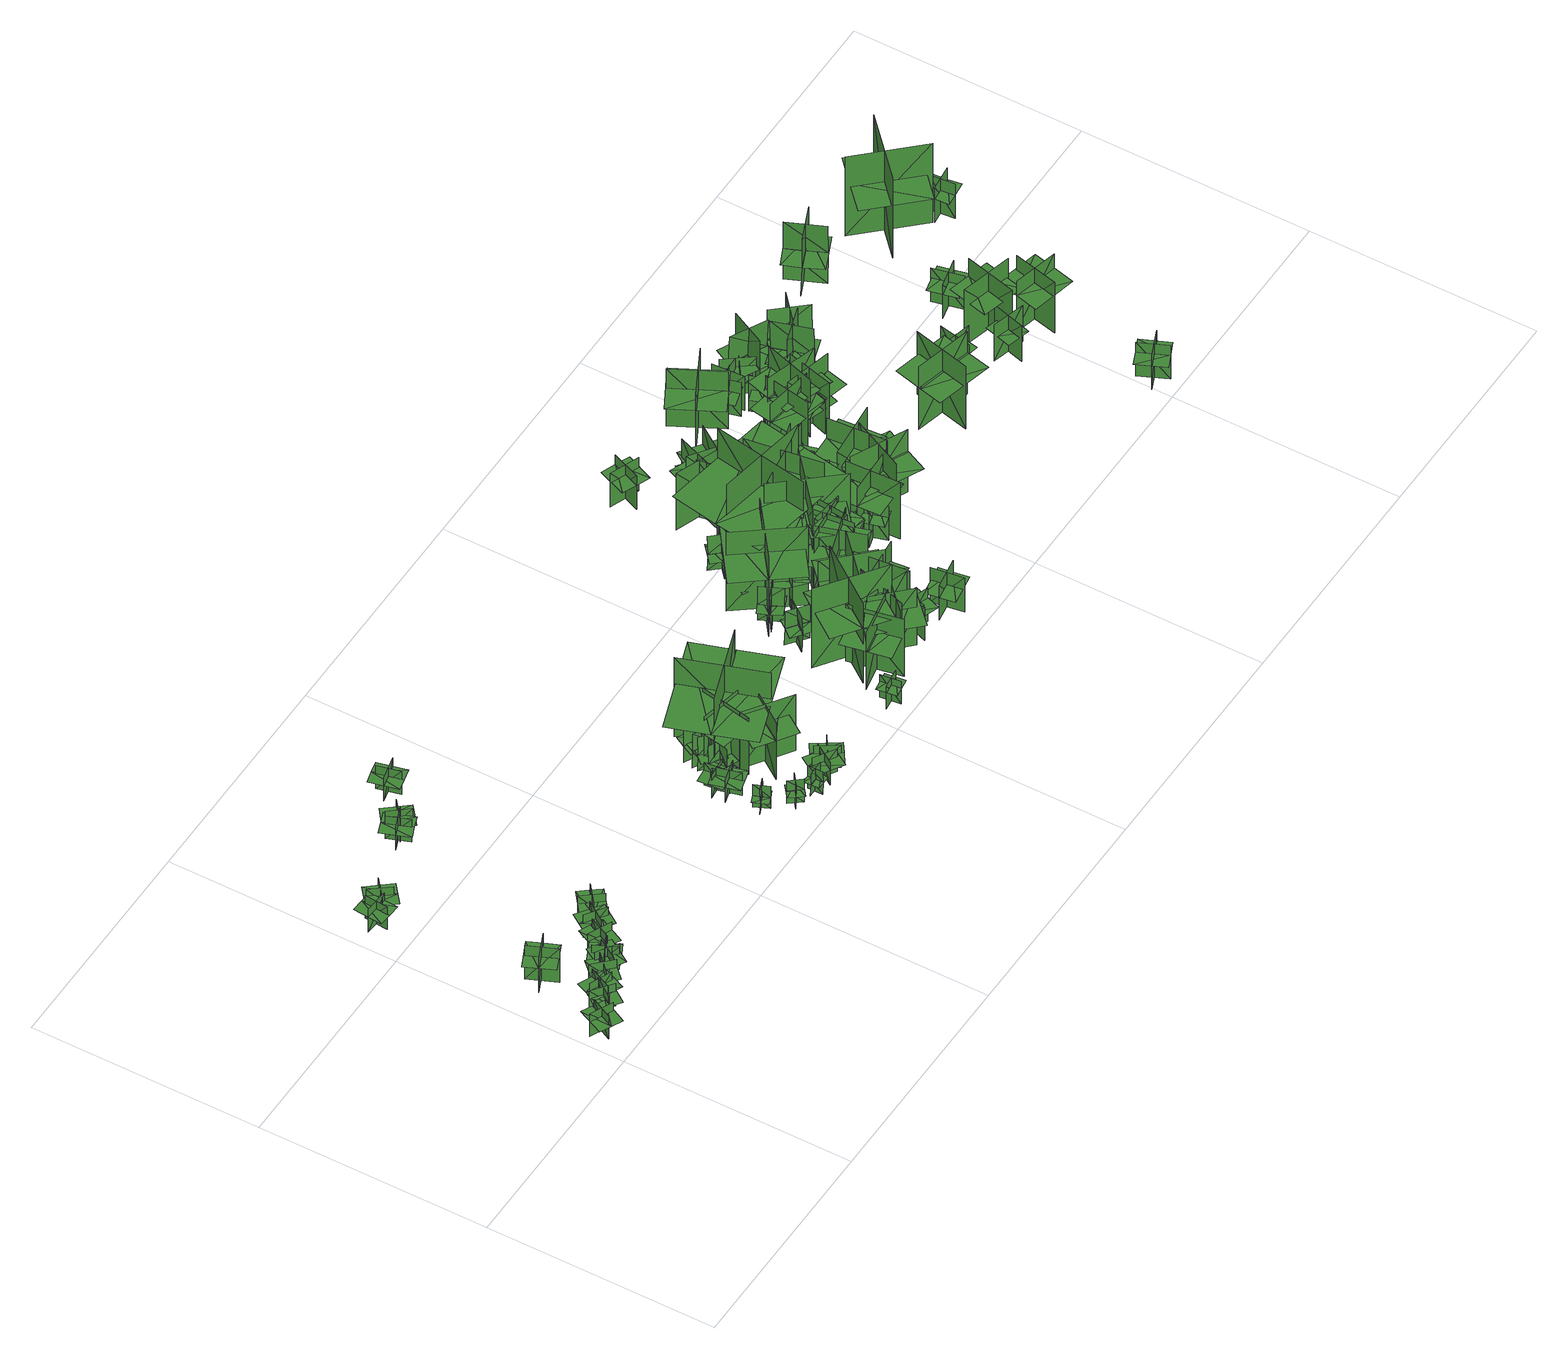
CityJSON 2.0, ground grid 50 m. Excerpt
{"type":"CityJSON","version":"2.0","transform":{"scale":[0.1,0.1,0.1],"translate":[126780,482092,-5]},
"CityObjects":{
"tree1":{"type":"SolitaryVegetationObject","geometry":[{"type":"MultiSurface","lod":"1","boundaries":[[[0,1,2]],[[0,2,3]],[[4,5,6]],[[4,6,7]],[[8,9,10]],[[8,10,11]],[[8,11,12]],[[8,12,13]]]}]},
"tree2":{"type":"SolitaryVegetationObject","geometry":[{"type":"MultiSurface","lod":"1","boundaries":[[[14,15,16]],[[14,16,17]],[[18,19,20]],[[18,20,21]],[[22,23,24]],[[22,24,25]],[[22,25,26]],[[22,26,27]]]}]},
"tree3":{"type":"SolitaryVegetationObject","geometry":[{"type":"MultiSurface","lod":"1","boundaries":[[[28,29,30]],[[28,30,31]],[[32,33,34]],[[32,34,35]],[[36,37,38]],[[36,38,39]],[[36,39,40]],[[36,40,41]]]}]},
"tree4":{"type":"SolitaryVegetationObject","geometry":[{"type":"MultiSurface","lod":"1","boundaries":[[[42,43,44]],[[42,44,45]],[[46,47,48]],[[46,48,49]],[[50,51,52]],[[50,52,53]],[[50,53,54]],[[50,54,55]]]}]},
"tree5":{"type":"SolitaryVegetationObject","geometry":[{"type":"MultiSurface","lod":"1","boundaries":[[[56,57,58]],[[56,58,59]],[[60,61,62]],[[60,62,63]],[[64,65,66]],[[64,66,67]],[[64,67,68]],[[64,68,69]]]}]},
"tree6":{"type":"SolitaryVegetationObject","geometry":[{"type":"MultiSurface","lod":"1","boundaries":[[[70,71,72]],[[70,72,73]],[[74,75,76]],[[74,76,77]],[[78,79,80]],[[78,80,81]],[[78,81,82]],[[78,82,83]]]}]},
"tree7":{"type":"SolitaryVegetationObject","geometry":[{"type":"MultiSurface","lod":"1","boundaries":[[[84,85,86]],[[84,86,87]],[[88,89,90]],[[88,90,91]],[[92,93,94]],[[92,94,95]],[[92,95,96]],[[92,96,97]]]}]},
"tree8":{"type":"SolitaryVegetationObject","geometry":[{"type":"MultiSurface","lod":"1","boundaries":[[[98,99,100]],[[98,100,101]],[[102,103,104]],[[102,104,105]],[[106,107,108]],[[106,108,109]],[[106,109,110]],[[106,110,111]]]}]},
"tree9":{"type":"SolitaryVegetationObject","geometry":[{"type":"MultiSurface","lod":"1","boundaries":[[[112,113,114]],[[112,114,115]],[[116,117,118]],[[116,118,119]],[[120,121,122]],[[120,122,123]],[[120,123,124]],[[120,124,125]]]}]},
"tree10":{"type":"SolitaryVegetationObject","geometry":[{"type":"MultiSurface","lod":"1","boundaries":[[[126,127,128]],[[126,128,129]],[[130,131,132]],[[130,132,133]],[[134,135,136]],[[134,136,137]],[[134,137,138]],[[134,138,139]]]}]},
"tree11":{"type":"SolitaryVegetationObject","geometry":[{"type":"MultiSurface","lod":"1","boundaries":[[[140,141,142]],[[140,142,143]],[[144,145,146]],[[144,146,147]],[[148,149,150]],[[148,150,151]],[[148,151,152]],[[148,152,153]]]}]},
"tree12":{"type":"SolitaryVegetationObject","geometry":[{"type":"MultiSurface","lod":"1","boundaries":[[[154,155,156]],[[154,156,157]],[[158,159,160]],[[158,160,161]],[[162,163,164]],[[162,164,165]],[[162,165,166]],[[162,166,167]]]}]},
"tree13":{"type":"SolitaryVegetationObject","geometry":[{"type":"MultiSurface","lod":"1","boundaries":[[[168,169,170]],[[168,170,171]],[[172,173,174]],[[172,174,175]],[[176,177,178]],[[176,178,179]],[[176,179,180]],[[176,180,181]]]}]},
"tree14":{"type":"SolitaryVegetationObject","geometry":[{"type":"MultiSurface","lod":"1","boundaries":[[[182,183,184]],[[182,184,185]],[[186,187,188]],[[186,188,189]],[[190,191,192]],[[190,192,193]],[[190,193,194]],[[190,194,195]]]}]},
"tree15":{"type":"SolitaryVegetationObject","geometry":[{"type":"MultiSurface","lod":"1","boundaries":[[[196,197,198]],[[196,198,199]],[[200,201,202]],[[200,202,203]],[[204,205,206]],[[204,206,207]],[[204,207,208]],[[204,208,209]]]}]},
"tree16":{"type":"SolitaryVegetationObject","geometry":[{"type":"MultiSurface","lod":"1","boundaries":[[[210,211,212]],[[210,212,213]],[[214,215,216]],[[214,216,217]],[[218,219,215]],[[218,215,214]],[[220,221,211]],[[220,211,210]],[[210,211,222]],[[210,222,223]],[[210,224,225]],[[210,225,211]]]}]},
"tree17":{"type":"SolitaryVegetationObject","geometry":[{"type":"MultiSurface","lod":"1","boundaries":[[[226,227,228]],[[226,228,229]],[[230,231,232]],[[230,232,233]],[[234,235,236]],[[234,236,237]],[[234,237,238]],[[234,238,239]]]}]},
"tree18":{"type":"SolitaryVegetationObject","geometry":[{"type":"MultiSurface","lod":"1","boundaries":[[[240,241,242]],[[240,242,243]],[[244,245,246]],[[244,246,247]],[[248,249,250]],[[248,250,251]],[[248,251,252]],[[248,252,253]]]}]},
"tree19":{"type":"SolitaryVegetationObject","geometry":[{"type":"MultiSurface","lod":"1","boundaries":[[[254,255,256]],[[254,256,257]],[[258,259,260]],[[258,260,261]],[[262,263,259]],[[262,259,258]],[[264,265,255]],[[264,255,254]],[[254,255,266]],[[254,266,267]],[[254,268,269]],[[254,269,255]]]}]},
"tree20":{"type":"SolitaryVegetationObject","geometry":[{"type":"MultiSurface","lod":"1","boundaries":[[[270,271,272]],[[270,272,273]],[[274,275,276]],[[274,276,277]],[[278,279,275]],[[278,275,274]],[[280,281,271]],[[280,271,270]],[[270,271,282]],[[270,282,283]],[[270,284,285]],[[270,285,271]]]}]},
"tree21":{"type":"SolitaryVegetationObject","geometry":[{"type":"MultiSurface","lod":"1","boundaries":[[[286,287,288]],[[286,288,289]],[[290,291,292]],[[290,292,293]],[[294,295,291]],[[294,291,290]],[[296,297,287]],[[296,287,286]],[[286,287,298]],[[286,298,299]],[[286,300,301]],[[286,301,287]]]}]},
"tree22":{"type":"SolitaryVegetationObject","geometry":[{"type":"MultiSurface","lod":"1","boundaries":[[[302,303,304]],[[302,304,305]],[[306,307,308]],[[306,308,309]],[[310,311,307]],[[310,307,306]],[[312,313,303]],[[312,303,302]],[[302,303,314]],[[302,314,315]],[[302,316,317]],[[302,317,303]]]}]},
"tree23":{"type":"SolitaryVegetationObject","geometry":[{"type":"MultiSurface","lod":"1","boundaries":[[[318,319,320]],[[318,320,321]],[[322,323,324]],[[322,324,325]],[[326,327,323]],[[326,323,322]],[[328,329,319]],[[328,319,318]],[[318,319,330]],[[318,330,331]],[[318,332,333]],[[318,333,319]]]}]},
"tree24":{"type":"SolitaryVegetationObject","geometry":[{"type":"MultiSurface","lod":"1","boundaries":[[[334,335,336]],[[334,336,337]],[[338,339,340]],[[338,340,341]],[[342,343,339]],[[342,339,338]],[[344,345,335]],[[344,335,334]],[[334,335,346]],[[334,346,347]],[[334,348,349]],[[334,349,335]]]}]},
"tree25":{"type":"SolitaryVegetationObject","geometry":[{"type":"MultiSurface","lod":"1","boundaries":[[[350,351,352]],[[350,352,353]],[[354,355,356]],[[354,356,357]],[[358,359,360]],[[358,360,361]],[[358,361,362]],[[358,362,363]]]}]},
"tree26":{"type":"SolitaryVegetationObject","geometry":[{"type":"MultiSurface","lod":"1","boundaries":[[[364,365,366]],[[364,366,367]],[[368,369,370]],[[368,370,371]],[[372,373,374]],[[372,374,375]],[[372,375,376]],[[372,376,377]]]}]},
"tree27":{"type":"SolitaryVegetationObject","geometry":[{"type":"MultiSurface","lod":"1","boundaries":[[[378,379,380]],[[378,380,381]],[[382,383,384]],[[382,384,385]],[[386,387,388]],[[386,388,389]],[[386,389,390]],[[386,390,391]]]}]},
"tree28":{"type":"SolitaryVegetationObject","geometry":[{"type":"MultiSurface","lod":"1","boundaries":[[[392,393,394]],[[392,394,395]],[[396,397,398]],[[396,398,399]],[[400,401,402]],[[400,402,403]],[[400,403,404]],[[400,404,405]]]}]},
"tree29":{"type":"SolitaryVegetationObject","geometry":[{"type":"MultiSurface","lod":"1","boundaries":[[[406,407,408]],[[406,408,409]],[[410,411,412]],[[410,412,413]],[[414,415,416]],[[414,416,417]],[[414,417,418]],[[414,418,419]]]}]},
"tree30":{"type":"SolitaryVegetationObject","geometry":[{"type":"MultiSurface","lod":"1","boundaries":[[[420,421,422]],[[420,422,423]],[[424,425,426]],[[424,426,427]],[[428,429,430]],[[428,430,431]],[[428,431,432]],[[428,432,433]]]}]},
"tree31":{"type":"SolitaryVegetationObject","geometry":[{"type":"MultiSurface","lod":"1","boundaries":[[[434,435,436]],[[434,436,437]],[[438,439,440]],[[438,440,441]],[[442,443,444]],[[442,444,445]],[[442,443,446]],[[442,446,447]]]}]},
"tree32":{"type":"SolitaryVegetationObject","geometry":[{"type":"MultiSurface","lod":"1","boundaries":[[[448,449,450]],[[448,450,451]],[[452,453,454]],[[452,454,455]],[[456,457,458]],[[456,458,459]],[[456,459,460]],[[456,460,461]]]}]},
"tree33":{"type":"SolitaryVegetationObject","geometry":[{"type":"MultiSurface","lod":"1","boundaries":[[[462,463,464]],[[462,464,465]],[[466,467,468]],[[466,468,469]],[[470,471,467]],[[470,467,466]],[[472,473,463]],[[472,463,462]],[[462,463,474]],[[462,474,475]],[[462,476,477]],[[462,477,463]]]}]},
"tree34":{"type":"SolitaryVegetationObject","geometry":[{"type":"MultiSurface","lod":"1","boundaries":[[[478,479,480]],[[478,480,481]],[[482,483,484]],[[482,484,485]],[[486,487,488]],[[486,488,489]],[[486,490,491]],[[486,491,487]]]}]},
"tree35":{"type":"SolitaryVegetationObject","geometry":[{"type":"MultiSurface","lod":"1","boundaries":[[[492,493,494]],[[492,494,495]],[[496,497,498]],[[496,498,499]],[[500,501,502]],[[500,502,503]],[[500,501,504]],[[500,504,505]]]}]},
"tree36":{"type":"SolitaryVegetationObject","geometry":[{"type":"MultiSurface","lod":"1","boundaries":[[[506,507,508]],[[506,508,509]],[[510,511,512]],[[510,512,513]],[[514,515,511]],[[514,511,510]],[[516,517,507]],[[516,507,506]],[[506,507,518]],[[506,518,519]],[[506,520,521]],[[506,521,507]]]}]},
"tree37":{"type":"SolitaryVegetationObject","geometry":[{"type":"MultiSurface","lod":"1","boundaries":[[[522,523,524]],[[522,524,525]],[[526,527,528]],[[526,528,529]],[[530,531,532]],[[530,532,533]],[[530,533,534]],[[530,534,535]]]}]},
"tree38":{"type":"SolitaryVegetationObject","geometry":[{"type":"MultiSurface","lod":"1","boundaries":[[[536,537,538]],[[536,538,539]],[[540,541,542]],[[540,542,543]],[[544,545,546]],[[544,546,547]],[[544,547,548]],[[544,548,549]]]}]},
"tree39":{"type":"SolitaryVegetationObject","geometry":[{"type":"MultiSurface","lod":"1","boundaries":[[[550,551,552]],[[550,552,553]],[[554,555,556]],[[554,556,557]],[[558,559,560]],[[558,560,561]],[[558,561,562]],[[558,562,563]]]}]},
"tree40":{"type":"SolitaryVegetationObject","geometry":[{"type":"MultiSurface","lod":"1","boundaries":[[[564,565,566]],[[564,566,567]],[[568,569,570]],[[568,570,571]],[[572,573,574]],[[572,574,575]],[[572,573,576]],[[572,576,577]]]}]},
"tree41":{"type":"SolitaryVegetationObject","geometry":[{"type":"MultiSurface","lod":"1","boundaries":[[[578,579,580]],[[578,580,581]],[[582,583,584]],[[582,584,585]],[[586,587,588]],[[586,588,589]],[[586,589,590]],[[586,590,591]]]}]},
"tree42":{"type":"SolitaryVegetationObject","geometry":[{"type":"MultiSurface","lod":"1","boundaries":[[[592,593,594]],[[592,594,595]],[[596,597,598]],[[596,598,599]],[[600,601,597]],[[600,597,596]],[[602,603,593]],[[602,593,592]],[[592,593,604]],[[592,604,605]],[[592,606,607]],[[592,607,593]]]}]},
"tree43":{"type":"SolitaryVegetationObject","geometry":[{"type":"MultiSurface","lod":"1","boundaries":[[[608,609,610]],[[608,610,611]],[[612,613,614]],[[612,614,615]],[[616,617,618]],[[616,618,619]],[[616,617,620]],[[616,620,621]]]}]},
"tree44":{"type":"SolitaryVegetationObject","geometry":[{"type":"MultiSurface","lod":"1","boundaries":[[[622,623,624]],[[622,624,625]],[[626,627,628]],[[626,628,629]],[[630,631,632]],[[630,632,633]],[[630,634,635]],[[630,635,631]]]}]},
"tree45":{"type":"SolitaryVegetationObject","geometry":[{"type":"MultiSurface","lod":"1","boundaries":[[[636,637,638]],[[636,638,639]],[[640,641,642]],[[640,642,643]],[[644,645,646]],[[644,646,647]],[[644,645,648]],[[644,648,649]]]}]},
"tree46":{"type":"SolitaryVegetationObject","geometry":[{"type":"MultiSurface","lod":"1","boundaries":[[[650,651,652]],[[650,652,653]],[[654,655,656]],[[654,656,657]],[[658,659,660]],[[658,660,661]],[[658,659,662]],[[658,662,663]]]}]},
"tree47":{"type":"SolitaryVegetationObject","geometry":[{"type":"MultiSurface","lod":"1","boundaries":[[[664,665,666]],[[664,666,667]],[[668,669,670]],[[668,670,671]],[[672,673,674]],[[672,674,675]],[[672,673,676]],[[672,676,677]]]}]},
"tree48":{"type":"SolitaryVegetationObject","geometry":[{"type":"MultiSurface","lod":"1","boundaries":[[[678,679,680]],[[678,680,681]],[[682,683,684]],[[682,684,685]],[[686,687,683]],[[686,683,682]],[[688,689,679]],[[688,679,678]],[[678,679,690]],[[678,690,691]],[[678,692,693]],[[678,693,679]]]}]},
"tree49":{"type":"SolitaryVegetationObject","geometry":[{"type":"MultiSurface","lod":"1","boundaries":[[[694,695,696]],[[694,696,697]],[[698,699,700]],[[698,700,701]],[[702,703,704]],[[702,704,705]],[[702,703,706]],[[702,706,707]]]}]},
"tree50":{"type":"SolitaryVegetationObject","geometry":[{"type":"MultiSurface","lod":"1","boundaries":[[[708,709,710]],[[708,710,711]],[[712,713,714]],[[712,714,715]],[[716,717,718]],[[716,718,719]],[[716,717,720]],[[716,720,721]]]}]},
"tree51":{"type":"SolitaryVegetationObject","geometry":[{"type":"MultiSurface","lod":"1","boundaries":[[[722,723,724]],[[722,724,725]],[[726,727,728]],[[726,728,729]],[[730,731,732]],[[730,732,733]],[[730,731,734]],[[730,734,735]]]}]},
"tree52":{"type":"SolitaryVegetationObject","geometry":[{"type":"MultiSurface","lod":"1","boundaries":[[[736,737,738]],[[736,738,739]],[[740,741,742]],[[740,742,743]],[[744,745,746]],[[744,746,747]],[[744,748,749]],[[744,749,745]]]}]},
"tree53":{"type":"SolitaryVegetationObject","geometry":[{"type":"MultiSurface","lod":"1","boundaries":[[[750,751,752]],[[750,752,753]],[[754,755,756]],[[754,756,757]],[[758,759,760]],[[758,760,761]],[[758,761,762]],[[758,762,763]]]}]},
"tree54":{"type":"SolitaryVegetationObject","geometry":[{"type":"MultiSurface","lod":"1","boundaries":[[[764,765,766]],[[764,766,767]],[[768,769,770]],[[768,770,771]],[[772,773,774]],[[772,774,775]],[[772,776,777]],[[772,777,773]]]}]},
"tree55":{"type":"SolitaryVegetationObject","geometry":[{"type":"MultiSurface","lod":"1","boundaries":[[[778,779,780]],[[778,780,781]],[[782,783,784]],[[782,784,785]],[[786,787,788]],[[786,788,789]],[[786,789,790]],[[786,790,791]]]}]},
"tree56":{"type":"SolitaryVegetationObject","geometry":[{"type":"MultiSurface","lod":"1","boundaries":[[[792,793,794]],[[792,794,795]],[[796,797,798]],[[796,798,799]],[[800,801,802]],[[800,802,803]],[[800,803,804]],[[800,804,805]]]}]},
"tree57":{"type":"SolitaryVegetationObject","geometry":[{"type":"MultiSurface","lod":"1","boundaries":[[[806,807,808]],[[806,808,809]],[[810,811,812]],[[810,812,813]],[[814,815,816]],[[814,816,817]],[[814,815,818]],[[814,818,819]]]}]},
"tree58":{"type":"SolitaryVegetationObject","geometry":[{"type":"MultiSurface","lod":"1","boundaries":[[[820,821,822]],[[820,822,823]],[[824,825,826]],[[824,826,827]],[[828,829,830]],[[828,830,831]],[[828,831,832]],[[828,832,833]]]}]},
"tree59":{"type":"SolitaryVegetationObject","geometry":[{"type":"MultiSurface","lod":"1","boundaries":[[[834,835,836]],[[834,836,837]],[[838,839,840]],[[838,840,841]],[[842,843,844]],[[842,844,845]],[[842,845,846]],[[842,846,847]]]}]},
"tree60":{"type":"SolitaryVegetationObject","geometry":[{"type":"MultiSurface","lod":"1","boundaries":[[[848,849,850]],[[848,850,851]],[[852,853,854]],[[852,854,855]],[[856,857,858]],[[856,858,859]],[[856,857,860]],[[856,860,861]]]}]},
"tree61":{"type":"SolitaryVegetationObject","geometry":[{"type":"MultiSurface","lod":"1","boundaries":[[[862,863,864]],[[862,864,865]],[[866,867,868]],[[866,868,869]],[[870,871,872]],[[870,872,873]],[[870,874,875]],[[870,875,871]]]}]},
"tree62":{"type":"SolitaryVegetationObject","geometry":[{"type":"MultiSurface","lod":"1","boundaries":[[[876,877,878]],[[876,878,879]],[[880,881,882]],[[880,882,883]],[[884,885,886]],[[884,886,887]],[[884,885,888]],[[884,888,889]]]}]},
"tree63":{"type":"SolitaryVegetationObject","geometry":[{"type":"MultiSurface","lod":"1","boundaries":[[[890,891,892]],[[890,892,893]],[[894,895,896]],[[894,896,897]],[[898,899,900]],[[898,900,901]],[[898,899,902]],[[898,902,903]]]}]},
"tree64":{"type":"SolitaryVegetationObject","geometry":[{"type":"MultiSurface","lod":"1","boundaries":[[[904,905,906]],[[904,906,907]],[[908,909,910]],[[908,910,911]],[[912,913,914]],[[912,914,915]],[[912,915,916]],[[912,916,917]]]}]},
"tree65":{"type":"SolitaryVegetationObject","geometry":[{"type":"MultiSurface","lod":"1","boundaries":[[[918,919,920]],[[918,920,921]],[[922,923,924]],[[922,924,925]],[[926,927,928]],[[926,928,929]],[[926,929,930]],[[926,930,931]]]}]},
"tree66":{"type":"SolitaryVegetationObject","geometry":[{"type":"MultiSurface","lod":"1","boundaries":[[[932,933,934]],[[932,934,935]],[[936,937,938]],[[936,938,939]],[[940,941,942]],[[940,942,943]],[[940,941,944]],[[940,944,945]]]}]},
"tree67":{"type":"SolitaryVegetationObject","geometry":[{"type":"MultiSurface","lod":"1","boundaries":[[[946,947,948]],[[946,948,949]],[[950,951,952]],[[950,952,953]],[[954,955,956]],[[954,956,957]],[[954,955,958]],[[954,958,959]]]}]},
"tree68":{"type":"SolitaryVegetationObject","geometry":[{"type":"MultiSurface","lod":"1","boundaries":[[[960,961,962]],[[960,962,963]],[[964,965,966]],[[964,966,967]],[[968,969,970]],[[968,970,971]],[[968,971,972]],[[968,972,973]]]}]},
"tree69":{"type":"SolitaryVegetationObject","geometry":[{"type":"MultiSurface","lod":"1","boundaries":[[[974,975,976]],[[974,976,977]],[[978,979,980]],[[978,980,981]],[[982,983,984]],[[982,984,985]],[[982,983,986]],[[982,986,987]]]}]},
"tree70":{"type":"SolitaryVegetationObject","geometry":[{"type":"MultiSurface","lod":"1","boundaries":[[[988,989,990]],[[988,990,991]],[[992,993,994]],[[992,994,995]],[[996,997,998]],[[996,998,999]],[[996,999,1000]],[[996,1000,1001]]]}]},
"tree71":{"type":"SolitaryVegetationObject","geometry":[{"type":"MultiSurface","lod":"1","boundaries":[[[1002,1003,1004]],[[1002,1004,1005]],[[1006,1007,1008]],[[1006,1008,1009]],[[1010,1011,1012]],[[1010,1012,1013]],[[1010,1011,1014]],[[1010,1014,1015]]]}]},
"tree72":{"type":"SolitaryVegetationObject","geometry":[{"type":"MultiSurface","lod":"1","boundaries":[[[1016,1017,1018]],[[1016,1018,1019]],[[1020,1021,1022]],[[1020,1022,1023]],[[1024,1025,1026]],[[1024,1026,1027]],[[1024,1025,1028]],[[1024,1028,1029]]]}]},
"tree73":{"type":"SolitaryVegetationObject","geometry":[{"type":"MultiSurface","lod":"1","boundaries":[[[1030,1031,1032]],[[1030,1032,1033]],[[1034,1035,1036]],[[1034,1036,1037]],[[1038,1039,1040]],[[1038,1040,1041]],[[1038,1039,1042]],[[1038,1042,1043]]]}]},
"tree74":{"type":"SolitaryVegetationObject","geometry":[{"type":"MultiSurface","lod":"1","boundaries":[[[1044,1045,1046]],[[1044,1046,1047]],[[1048,1049,1050]],[[1048,1050,1051]],[[1052,1053,1054]],[[1052,1054,1055]],[[1052,1053,1056]],[[1052,1056,1057]]]}]},
"tree75":{"type":"SolitaryVegetationObject","geometry":[{"type":"MultiSurface","lod":"1","boundaries":[[[1058,1059,1060]],[[1058,1060,1061]],[[1062,1063,1064]],[[1062,1064,1065]],[[1066,1067,1068]],[[1066,1068,1069]],[[1066,1067,1070]],[[1066,1070,1071]]]}]},
"tree76":{"type":"SolitaryVegetationObject","geometry":[{"type":"MultiSurface","lod":"1","boundaries":[[[1072,1073,1074]],[[1072,1074,1075]],[[1076,1077,1078]],[[1076,1078,1079]],[[1080,1081,1082]],[[1080,1082,1083]],[[1080,1083,1084]],[[1080,1084,1085]]]}]},
"tree77":{"type":"SolitaryVegetationObject","geometry":[{"type":"MultiSurface","lod":"1","boundaries":[[[1086,1087,1088]],[[1086,1088,1089]],[[1090,1091,1092]],[[1090,1092,1093]],[[1094,1095,1096]],[[1094,1096,1097]],[[1094,1095,1098]],[[1094,1098,1099]]]}]},
"tree78":{"type":"SolitaryVegetationObject","geometry":[{"type":"MultiSurface","lod":"1","boundaries":[[[1100,1101,1102]],[[1100,1102,1103]],[[1104,1105,1106]],[[1104,1106,1107]],[[1108,1109,1110]],[[1108,1110,1111]],[[1108,1109,1112]],[[1108,1112,1113]]]}]},
"tree79":{"type":"SolitaryVegetationObject","geometry":[{"type":"MultiSurface","lod":"1","boundaries":[[[1114,1115,1116]],[[1114,1116,1117]],[[1118,1119,1120]],[[1118,1120,1121]],[[1122,1123,1124]],[[1122,1124,1125]],[[1122,1123,1126]],[[1122,1126,1127]]]}]},
"tree80":{"type":"SolitaryVegetationObject","geometry":[{"type":"MultiSurface","lod":"1","boundaries":[[[1128,1129,1130]],[[1128,1130,1131]],[[1132,1133,1134]],[[1132,1134,1135]],[[1136,1137,1138]],[[1136,1138,1139]],[[1136,1139,1140]],[[1136,1140,1141]]]}]},
"tree81":{"type":"SolitaryVegetationObject","geometry":[{"type":"MultiSurface","lod":"1","boundaries":[[[1142,1143,1144]],[[1142,1144,1145]],[[1146,1147,1148]],[[1146,1148,1149]],[[1150,1151,1147]],[[1150,1147,1146]],[[1152,1153,1143]],[[1152,1143,1142]],[[1142,1143,1154]],[[1142,1154,1155]],[[1142,1156,1157]],[[1142,1157,1143]]]}]},
"tree82":{"type":"SolitaryVegetationObject","geometry":[{"type":"MultiSurface","lod":"1","boundaries":[[[1158,1159,1160]],[[1158,1160,1161]],[[1162,1163,1164]],[[1162,1164,1165]],[[1166,1167,1168]],[[1166,1168,1169]],[[1166,1167,1170]],[[1166,1170,1171]]]}]},
"tree83":{"type":"SolitaryVegetationObject","geometry":[{"type":"MultiSurface","lod":"1","boundaries":[[[1172,1173,1174]],[[1172,1174,1175]],[[1176,1177,1178]],[[1176,1178,1179]],[[1180,1181,1177]],[[1180,1177,1176]],[[1182,1183,1173]],[[1182,1173,1172]],[[1172,1173,1184]],[[1172,1184,1185]],[[1172,1186,1187]],[[1172,1187,1173]]]}]},
"tree84":{"type":"SolitaryVegetationObject","geometry":[{"type":"MultiSurface","lod":"1","boundaries":[[[1188,1189,1190]],[[1188,1190,1191]],[[1192,1193,1194]],[[1192,1194,1195]],[[1196,1197,1193]],[[1196,1193,1192]],[[1198,1199,1189]],[[1198,1189,1188]],[[1188,1189,1200]],[[1188,1200,1201]],[[1188,1202,1203]],[[1188,1203,1189]]]}]},
"tree85":{"type":"SolitaryVegetationObject","geometry":[{"type":"MultiSurface","lod":"1","boundaries":[[[1204,1205,1206]],[[1204,1206,1207]],[[1208,1209,1210]],[[1208,1210,1211]],[[1212,1213,1214]],[[1212,1214,1215]],[[1212,1215,1216]],[[1212,1216,1217]]]}]},
"tree86":{"type":"SolitaryVegetationObject","geometry":[{"type":"MultiSurface","lod":"1","boundaries":[[[1218,1219,1220]],[[1218,1220,1221]],[[1222,1223,1224]],[[1222,1224,1225]],[[1226,1227,1228]],[[1226,1228,1229]],[[1226,1229,1230]],[[1226,1230,1231]]]}]},
"tree87":{"type":"SolitaryVegetationObject","geometry":[{"type":"MultiSurface","lod":"1","boundaries":[[[1232,1233,1234]],[[1232,1234,1235]],[[1236,1237,1238]],[[1236,1238,1239]],[[1240,1241,1242]],[[1240,1242,1243]],[[1240,1243,1244]],[[1240,1244,1245]]]}]},
"tree88":{"type":"SolitaryVegetationObject","geometry":[{"type":"MultiSurface","lod":"1","boundaries":[[[1246,1247,1248]],[[1246,1248,1249]],[[1250,1251,1252]],[[1250,1252,1253]],[[1254,1255,1256]],[[1254,1256,1257]],[[1254,1257,1258]],[[1254,1258,1259]]]}]},
"tree89":{"type":"SolitaryVegetationObject","geometry":[{"type":"MultiSurface","lod":"1","boundaries":[[[1260,1261,1262]],[[1260,1262,1263]],[[1264,1265,1266]],[[1264,1266,1267]],[[1268,1269,1270]],[[1268,1270,1271]],[[1268,1271,1272]],[[1268,1272,1273]]]}]},
"tree90":{"type":"SolitaryVegetationObject","geometry":[{"type":"MultiSurface","lod":"1","boundaries":[[[1274,1275,1276]],[[1274,1276,1277]],[[1278,1279,1280]],[[1278,1280,1281]],[[1282,1283,1279]],[[1282,1279,1278]],[[1284,1285,1275]],[[1284,1275,1274]],[[1274,1275,1286]],[[1274,1286,1287]],[[1274,1288,1289]],[[1274,1289,1275]]]}]},
"tree91":{"type":"SolitaryVegetationObject","geometry":[{"type":"MultiSurface","lod":"1","boundaries":[[[1290,1291,1292]],[[1290,1292,1293]],[[1294,1295,1296]],[[1294,1296,1297]],[[1298,1299,1300]],[[1298,1300,1301]],[[1298,1301,1302]],[[1298,1302,1303]]]}]},
"tree92":{"type":"SolitaryVegetationObject","geometry":[{"type":"MultiSurface","lod":"1","boundaries":[[[1304,1305,1306]],[[1304,1306,1307]],[[1308,1309,1310]],[[1308,1310,1311]],[[1312,1313,1314]],[[1312,1314,1315]],[[1312,1316,1317]],[[1312,1317,1313]]]}]},
"tree93":{"type":"SolitaryVegetationObject","geometry":[{"type":"MultiSurface","lod":"1","boundaries":[[[1318,1319,1320]],[[1318,1320,1321]],[[1322,1323,1324]],[[1322,1324,1325]],[[1326,1327,1328]],[[1326,1328,1329]],[[1326,1330,1331]],[[1326,1331,1327]]]}]}
},
"vertices":[
[69,64,11],[69,64,73],[21,87,73],[21,87,11],[34,53,11],[34,53,73],[57,99,73],[57,99,11],[31,45,52],[55,34,52],[83,91,52],[59,103,52],[35,115,52],[7,57,52],
[114,86,11],[114,86,73],[71,118,73],[71,118,11],[79,81,11],[79,81,73],[109,123,73],[109,123,11],[74,75,52],[96,59,52],[133,111,52],[112,127,52],[90,142,52],[52,90,52],
[100,94,11],[100,94,73],[122,143,73],[122,143,11],[88,128,11],[88,128,73],[135,107,73],[135,107,11],[81,131,53],[70,107,53],[129,80,53],[140,105,53],[151,129,53],[92,156,53],
[74,262,24],[101,201,24],[101,201,116],[74,262,116],[58,221,24],[119,248,24],[119,248,116],[58,221,116],[58,221,90],[72,190,90],[132,217,90],[119,248,90],[105,278,90],[45,251,90],
[167,116,11],[167,116,73],[129,154,73],[129,154,11],[130,117,11],[130,117,73],[167,153,73],[167,153,11],[125,111,52],[144,92,52],[189,138,52],[170,157,52],[151,176,52],[106,130,52],
[26,577,24],[26,577,86],[79,573,86],[79,573,24],[54,600,24],[54,600,86],[50,549,86],[50,549,24],[55,608,66],[28,610,66],[23,546,66],[50,544,66],[76,542,66],[81,606,66],
[161,161,11],[161,161,73],[206,133,73],[206,133,11],[197,168,11],[197,168,73],[169,125,73],[169,125,11],[201,175,52],[178,189,52],[144,135,52],[166,121,52],[189,107,52],[223,161,52],
[163,141,11],[163,141,73],[211,165,73],[211,165,11],[175,175,11],[175,175,73],[198,129,73],[198,129,11],[172,182,52],[148,171,52],[176,113,52],[200,125,52],[224,137,52],[196,194,52],
[107,603,22],[107,603,84],[65,570,84],[65,570,22],[102,567,22],[102,567,84],[70,608,84],[70,608,22],[107,561,64],[128,578,64],[88,628,64],[67,611,64],[46,595,64],[86,544,64],
[245,174,11],[245,174,73],[196,197,73],[196,197,11],[210,163,11],[210,163,73],[233,209,73],[233,209,11],[207,156,52],[231,144,52],[259,202,52],[235,214,52],[210,225,52],[183,167,52],
[239,193,11],[239,193,73],[269,237,73],[269,237,11],[233,229,11],[233,229,73],[275,200,73],[275,200,11],[226,234,52],[211,212,52],[264,175,52],[279,197,52],[294,219,52],[242,256,52],
[303,222,11],[303,222,73],[270,264,73],[270,264,11],[267,227,11],[267,227,73],[308,259,73],[308,259,11],[261,223,52],[277,201,52],[328,241,52],[312,262,52],[295,283,52],[245,244,52],
[236,643,22],[236,643,84],[285,662,84],[285,662,22],[251,675,22],[251,675,84],[269,627,84],[269,627,22],[248,683,64],[223,673,64],[246,613,64],[271,623,64],[296,632,64],[273,692,64],
[259,647,20],[259,647,82],[300,680,82],[300,680,20],[263,682,20],[263,682,82],[296,642,82],[296,642,20],[258,689,62],[238,672,62],[278,622,62],[299,639,62],[320,656,62],[279,705,62],
[334,728,20],[334,728,83],[387,740,83],[387,740,20],[354,758,20],[354,758,83],[366,708,83],[366,708,20],[352,766,62],[326,760,62],[341,697,62],[367,703,62],[393,709,62],[378,772,62],
[699,98,42],[686,130,42],[670,123,42],[683,91,42],[677,107,42],[709,120,42],[708,122,73],[677,109,73],[677,109,10],[708,122,10],[701,99,10],[687,130,10],[686,130,73],[699,98,73],[715,105,42],[702,136,42],
[661,175,21],[661,175,83],[712,189,83],[712,189,21],[680,206,21],[680,206,83],[693,157,83],[693,157,21],[677,214,63],[652,207,63],[668,145,63],[694,152,63],[720,159,63],[703,221,63],
[692,183,14],[692,183,76],[685,236,76],[685,236,14],[664,206,14],[664,206,76],[715,212,76],[715,212,14],[656,205,56],[659,179,56],[723,186,56],[719,213,56],[716,239,56],[653,232,56],
[752,78,42],[725,57,42],[736,43,42],[763,65,42],[750,55,42],[729,81,42],[727,80,73],[748,54,73],[748,54,10],[727,80,10],[751,79,10],[724,58,10],[725,57,73],[752,78,73],[741,92,42],[715,71,42],
[704,197,68],[726,243,68],[702,254,68],[680,208,68],[692,230,68],[738,208,68],[739,211,115],[693,232,115],[693,232,21],[739,211,21],[706,196,21],[728,242,21],[726,243,115],[704,197,115],[728,186,68],[749,232,68],
[703,223,69],[737,261,69],[717,279,69],[684,241,69],[701,258,69],[739,225,69],[741,227,115],[703,261,115],[703,261,22],[741,227,22],[705,222,22],[739,260,22],[737,261,115],[703,223,115],[723,206,69],[756,244,69],
[801,51,41],[767,50,41],[768,33,41],[801,33,41],[785,34,41],[784,68,41],[782,67,72],[783,34,72],[783,34,10],[782,67,10],[801,52,10],[767,52,10],[767,50,72],[801,51,72],[801,68,41],[767,67,41],
[749,249,69],[704,272,69],[692,249,69],[737,226,69],[716,238,69],[739,283,69],[736,284,116],[713,239,116],[713,239,22],[736,284,22],[750,251,22],[705,274,22],[704,272,116],[749,249,116],[761,272,69],[716,295,69],
[754,271,66],[709,295,66],[697,271,67],[742,248,67],[721,260,66],[744,305,66],[741,306,113],[718,261,113],[718,261,20],[741,306,20],[755,273,20],[710,296,20],[709,295,113],[754,271,113],[766,294,67],[721,318,67],
[768,289,21],[746,175,21],[746,175,176],[768,289,176],[706,248,21],[706,248,176],[820,225,176],[820,225,21],[706,248,127],[697,200,127],[788,182,127],[797,230,127],[807,277,127],[715,295,127],
[750,197,20],[845,131,20],[845,131,175],[750,197,175],[763,124,20],[763,124,175],[830,220,175],[830,220,20],[763,124,126],[803,96,126],[856,173,126],[816,200,126],[776,228,126],[723,152,126],
[810,34,11],[810,34,73],[839,79,73],[839,79,11],[803,69,11],[803,69,73],[847,41,73],[847,41,11],[797,74,52],[782,51,52],[836,16,52],[851,39,52],[865,61,52],[811,96,52],
[818,168,21],[818,168,238],[758,345,238],[758,345,21],[706,226,21],[706,226,238],[877,284,238],[877,284,21],[680,217,167],[710,129,167],[922,201,167],[892,289,167],[862,378,167],[650,306,167],
[823,47,11],[823,47,73],[867,76,73],[867,76,11],[830,82,11],[830,82,73],[859,39,73],[859,39,11],[826,89,52],[804,74,52],[839,20,52],[862,35,52],[884,50,52],[848,103,52],
[1050,23,20],[1045,67,20],[1045,67,82],[1050,23,82],[1069,46,20],[1025,40,20],[1025,40,82],[1069,46,82],[1069,46,65],[1066,68,65],[1022,62,65],[1025,40,65],[1028,18,65],[1071,24,65],
[1049,99,19],[1165,121,19],[1165,121,176],[1049,99,176],[1115,55,19],[1093,170,19],[1093,170,176],[1115,55,176],[1050,96,123],[1165,118,123],[1154,176,123],[1039,153,123],[1174,71,123],[1059,49,123],
[1046,217,17],[1178,121,17],[1178,121,234],[1046,217,234],[1063,114,17],[1063,114,234],[1159,245,234],[1159,245,17],[1063,114,166],[1117,74,166],[1194,179,166],[1139,219,166],[1085,259,166],[1008,154,166],
[1112,260,60],[1072,291,60],[1055,270,60],[1096,239,60],[1077,255,60],[1108,295,60],[1106,297,107],[1075,256,107],[1075,256,13],[1106,297,13],[1113,262,13],[1073,293,13],[1072,291,107],[1112,260,107],[1128,280,60],[1087,311,60],
[1126,143,23],[1193,75,23],[1193,75,180],[1126,143,180],[1126,70,23],[1193,137,23],[1193,137,180],[1126,70,180],[1126,70,129],[1193,137,129],[1157,173,129],[1089,107,129],[1162,33,129],[1230,100,129],
[1111,152,21],[1223,115,21],[1223,115,177],[1111,152,177],[1147,80,21],[1184,192,21],[1184,192,177],[1147,80,177],[1110,148,125],[1221,111,125],[1240,167,125],[1129,204,125],[1206,66,125],[1095,103,125],
[1085,332,63],[1131,354,63],[1120,378,64],[1074,356,64],[1096,366,63],[1118,320,63],[1121,321,110],[1099,367,110],[1099,367,17],[1121,321,17],[1086,330,17],[1132,352,17],[1131,354,110],[1085,332,110],[1096,309,64],[1142,330,64],
[1189,183,22],[1165,134,22],[1165,134,115],[1189,183,115],[1155,171,22],[1155,171,115],[1203,147,115],[1203,147,22],[1156,170,85],[1146,150,85],[1185,131,85],[1195,151,85],[1205,171,85],[1167,191,85],
[1229,127,28],[1207,65,28],[1207,65,120],[1229,127,120],[1189,108,28],[1252,86,28],[1252,86,120],[1189,108,120],[1189,108,94],[1178,77,94],[1241,55,94],[1252,86,94],[1263,118,94],[1200,140,94],
[1095,434,9],[1188,310,9],[1188,310,225],[1095,434,225],[1080,332,9],[1203,425,9],[1203,425,225],[1080,332,225],[1080,332,164],[1126,270,164],[1250,363,164],[1203,425,164],[1157,487,164],[1033,394,164],
[1239,172,19],[1149,265,19],[1149,265,191],[1239,172,191],[1241,260,19],[1147,171,19],[1147,171,191],[1241,260,191],[1242,175,133],[1153,268,133],[1106,224,133],[1195,130,133],[1190,304,133],[1279,211,133],
[1271,178,25],[1155,167,25],[1155,167,180],[1271,178,180],[1213,225,25],[1213,225,180],[1224,109,180],[1224,109,25],[1213,225,131],[1165,220,131],[1174,128,131],[1222,133,131],[1270,137,131],[1261,230,131],
[1132,394,58],[1151,441,58],[1127,451,59],[1108,404,59],[1118,426,58],[1165,407,58],[1166,410,105],[1119,429,105],[1119,429,12],[1166,410,12],[1134,393,12],[1153,440,12],[1151,441,105],[1132,394,105],[1156,384,59],[1175,431,59],
[1149,371,17],[1202,324,17],[1202,324,111],[1149,371,111],[1152,323,17],[1199,376,17],[1199,376,111],[1152,323,111],[1148,369,80],[1200,323,80],[1224,349,80],[1171,396,80],[1182,301,80],[1129,348,80],
[1166,369,15],[1187,422,15],[1187,422,109],[1166,369,109],[1206,387,15],[1153,407,15],[1153,407,109],[1206,387,109],[1206,387,79],[1153,407,79],[1142,378,79],[1195,358,79],[1217,416,79],[1164,436,79],
[1261,189,25],[1219,246,25],[1219,246,119],[1261,189,119],[1268,237,25],[1212,194,25],[1212,194,119],[1268,237,119],[1263,191,87],[1221,247,87],[1192,226,87],[1235,169,87],[1243,264,87],[1286,208,87],
[1266,217,24],[1228,276,24],[1228,276,118],[1266,217,118],[1276,264,24],[1217,226,24],[1217,226,118],[1276,264,118],[1268,218,87],[1230,277,87],[1200,258,87],[1238,199,87],[1254,293,87],[1292,233,87],
[1335,80,29],[1266,69,29],[1266,69,123],[1335,80,123],[1297,108,29],[1308,38,29],[1308,38,123],[1297,108,123],[1335,82,91],[1265,71,91],[1271,36,91],[1341,47,91],[1261,99,91],[1331,110,91],
[1164,481,55],[1202,515,55],[1184,535,55],[1146,501,55],[1165,516,55],[1199,478,55],[1201,480,101],[1167,519,101],[1167,519,8],[1201,480,8],[1165,480,8],[1203,513,8],[1202,515,101],[1164,481,101],[1181,462,55],[1219,496,55],
[1194,262,21],[1305,298,21],[1305,298,177],[1194,262,177],[1265,226,21],[1229,338,21],[1229,338,177],[1265,226,177],[1195,258,125],[1307,295,125],[1288,351,125],[1177,314,125],[1321,250,125],[1210,213,125],
[1217,314,20],[1334,327,20],[1334,327,176],[1217,314,176],[1279,264,20],[1266,381,20],[1266,381,176],[1279,264,176],[1217,310,124],[1334,324,124],[1327,382,124],[1211,369,124],[1339,276,124],[1223,263,124],
[1341,424,17],[1217,317,17],[1217,317,236],[1341,424,236],[1230,432,17],[1337,307,17],[1337,307,236],[1230,432,236],[1338,428,163],[1213,320,163],[1267,258,163],[1392,366,163],[1170,371,163],[1294,478,163],
[1344,322,21],[1249,332,21],[1249,332,179],[1344,322,179],[1298,378,21],[1288,284,21],[1288,284,179],[1298,378,179],[1298,378,127],[1288,284,127],[1339,278,127],[1349,373,127],[1246,384,127],[1236,289,127],
[1250,358,16],[1250,358,264],[1286,568,264],[1286,568,16],[1169,477,16],[1169,477,264],[1372,443,264],[1372,443,16],[1137,482,184],[1120,376,184],[1373,334,184],[1391,440,184],[1408,545,184],[1155,588,184],
[1294,415,19],[1321,324,19],[1321,324,177],[1294,415,177],[1260,351,19],[1351,378,19],[1351,378,177],[1260,351,177],[1260,351,126],[1351,378,126],[1336,427,126],[1245,401,126],[1274,301,126],[1365,328,126],
[1265,522,16],[1271,468,16],[1271,468,109],[1265,522,109],[1243,494,16],[1243,494,109],[1296,499,109],[1296,499,16],[1244,494,79],[1247,472,79],[1290,476,79],[1288,498,79],[1285,521,79],[1242,517,79],
[1294,491,15],[1270,605,15],[1270,605,170],[1294,491,170],[1335,554,15],[1335,554,170],[1221,530,170],[1221,530,15],[1335,554,121],[1325,601,121],[1234,582,121],[1244,535,121],[1254,487,121],[1345,507,121],
[1334,363,17],[1310,526,17],[1310,526,237],[1334,363,237],[1400,453,17],[1237,429,17],[1237,429,237],[1400,453,237],[1339,364,163],[1315,526,163],[1233,514,163],[1258,352,163],[1381,536,163],[1405,374,163],
[1265,729,21],[1203,754,21],[1203,754,113],[1265,729,113],[1248,770,21],[1223,708,21],[1223,708,113],[1248,770,113],[1248,770,87],[1217,782,87],[1192,721,87],[1223,708,87],[1253,696,87],[1279,757,87],
[1259,547,17],[1301,656,17],[1301,656,172],[1259,547,172],[1327,578,17],[1327,578,172],[1219,619,172],[1219,619,17],[1327,578,123],[1345,623,123],[1258,656,123],[1240,611,123],[1223,566,123],[1310,532,123],
[1322,356,18],[1365,465,18],[1365,465,175],[1322,356,175],[1395,388,18],[1286,431,18],[1286,431,175],[1395,388,175],[1325,355,122],[1369,464,122],[1314,485,122],[1271,376,122],[1413,446,122],[1370,337,122],
[1394,257,27],[1378,312,27],[1378,312,121],[1394,257,121],[1415,295,27],[1360,280,27],[1360,280,121],[1415,295,121],[1415,295,91],[1360,280,91],[1368,250,91],[1423,265,91],[1407,325,91],[1352,310,91],
[1394,409,20],[1324,419,20],[1324,419,114],[1394,409,114],[1365,447,20],[1355,377,20],[1355,377,114],[1365,447,114],[1394,411,83],[1325,421,83],[1320,386,83],[1389,376,83],[1329,449,83],[1398,439,83],
[1283,543,18],[1350,639,18],[1350,639,174],[1283,543,174],[1361,556,18],[1265,624,18],[1265,624,174],[1361,556,174],[1286,540,122],[1354,636,122],[1306,670,122],[1238,574,122],[1392,609,122],[1324,513,122],
[1329,653,24],[1285,599,24],[1285,599,117],[1329,653,117],[1284,648,24],[1284,648,117],[1339,604,117],[1339,604,24],[1284,648,88],[1266,625,88],[1309,590,88],[1328,613,88],[1346,636,88],[1302,671,88],
[1405,358,25],[1410,242,25],[1410,242,180],[1405,358,180],[1355,303,25],[1355,303,180],[1471,308,180],[1471,308,25],[1355,303,131],[1357,254,131],[1450,258,131],[1448,307,131],[1445,355,131],[1353,351,131],
[1399,459,20],[1329,468,20],[1329,468,114],[1399,459,114],[1370,497,20],[1361,427,20],[1361,427,114],[1370,497,114],[1399,461,82],[1330,471,82],[1325,436,82],[1395,426,82],[1333,499,82],[1403,490,82],
[1437,499,19],[1324,467,19],[1324,467,176],[1437,499,176],[1367,538,19],[1399,424,19],[1399,424,176],[1367,538,176],[1436,502,123],[1323,470,123],[1339,414,123],[1452,446,123],[1310,516,123],[1423,548,123],
[1433,323,25],[1444,392,25],[1444,392,118],[1433,323,118],[1469,349,25],[1469,349,118],[1401,360,118],[1401,360,25],[1469,349,89],[1474,378,89],[1419,387,89],[1414,358,89],[1410,329,89],[1465,320,89],
[1406,349,23],[1523,293,23],[1523,293,195],[1406,349,195],[1436,266,23],[1492,383,23],[1492,383,195],[1436,266,195],[1405,345,137],[1521,290,137],[1549,348,137],[1433,404,137],[1498,242,137],[1382,298,137],
[1532,387,24],[1404,376,24],[1404,376,195],[1532,387,195],[1469,439,24],[1469,439,195],[1479,312,195],[1479,312,24],[1469,439,141],[1416,435,141],[1424,333,141],[1477,337,141],[1530,342,141],[1522,444,141],
[1490,312,25],[1486,383,25],[1486,383,119],[1490,312,119],[1522,349,25],[1451,344,25],[1451,344,119],[1522,349,119],[1492,313,88],[1488,383,88],[1453,381,88],[1457,310,88],[1516,385,88],[1521,315,88],
[1484,664,28],[1430,768,28],[1430,768,185],[1484,664,185],[1508,740,28],[1403,686,28],[1403,686,185],[1508,740,185],[1487,665,133],[1433,770,133],[1381,743,133],[1435,638,133],[1475,792,133],[1529,687,133],
[1469,563,23],[1574,546,23],[1574,546,164],[1469,563,164],[1511,505,23],[1529,609,23],[1529,609,164],[1511,505,164],[1469,560,117],[1573,542,117],[1582,594,117],[1478,612,117],[1566,500,117],[1462,518,117],
[1483,683,28],[1551,701,28],[1551,701,122],[1483,683,122],[1524,659,28],[1506,727,28],[1506,727,122],[1524,659,122],[1483,681,91],[1551,699,91],[1542,733,91],[1474,715,91],[1559,672,91],[1491,653,91],
[1613,526,26],[1546,549,26],[1546,549,120],[1613,526,120],[1591,569,26],[1569,502,26],[1569,502,120],[1591,569,120],[1614,528,88],[1547,551,88],[1535,517,88],[1602,495,88],[1556,578,88],[1623,555,88],
[1544,655,27],[1568,586,27],[1568,586,125],[1544,655,125],[1521,608,27],[1591,633,27],[1591,633,125],[1521,608,125],[1529,611,88],[1539,582,88],[1588,599,88],[1578,628,88],[1568,657,88],[1519,640,88],
[1511,593,24],[1624,559,24],[1624,559,181],[1511,593,181],[1549,523,24],[1583,635,24],[1583,635,181],[1549,523,181],[1510,589,128],[1623,555,128],[1640,612,128],[1527,646,128],[1609,510,128],[1497,544,128],
[1572,701,27],[1502,696,27],[1502,696,121],[1572,701,121],[1536,732,27],[1541,662,27],[1541,662,121],[1536,732,121],[1572,703,90],[1502,698,90],[1505,663,90],[1575,668,90],[1500,726,90],[1570,732,90],
[1637,537,24],[1534,563,24],[1534,563,165],[1637,537,165],[1600,598,24],[1574,496,24],[1574,496,165],[1600,598,165],[1638,540,118],[1535,566,118],[1522,514,118],[1625,489,118],[1545,607,118],[1648,582,118],
[1610,720,18],[1550,677,18],[1550,677,116],[1610,720,116],[1558,728,18],[1602,669,18],[1602,669,116],[1558,728,116],[1563,721,79],[1538,703,79],[1569,661,79],[1594,679,79],[1619,697,79],[1588,739,79],
[1631,736,94],[1593,660,94],[1632,640,94],[1671,715,94],[1651,680,94],[1575,719,94],[1573,714,172],[1648,675,172],[1648,675,16],[1573,714,16],[1628,737,16],[1590,662,16],[1593,660,172],[1631,736,172],[1593,755,94],[1554,680,94],
[1669,357,26],[1795,326,26],[1795,326,198],[1669,357,198],[1716,282,26],[1746,407,26],[1746,407,198],[1716,282,198],[1668,352,141],[1794,322,141],[1809,385,141],[1684,415,141],[1782,271,141],[1656,302,141],
[1699,641,99],[1618,615,99],[1632,573,99],[1713,599,99],[1673,588,99],[1648,669,99],[1643,668,177],[1668,587,177],[1668,587,21],[1643,668,21],[1698,644,21],[1617,619,21],[1618,615,177],[1699,641,177],[1687,682,99],[1606,656,99],
[1660,626,97],[1724,682,97],[1695,715,97],[1631,659,97],[1663,685,97],[1719,621,97],[1723,624,174],[1667,688,174],[1667,688,19],[1723,624,19],[1662,623,19],[1726,679,19],[1724,682,174],[1660,626,174],[1688,594,97],[1752,650,97],
[1797,384,25],[1869,368,25],[1869,368,124],[1797,384,124],[1826,340,25],[1841,412,25],[1841,412,124],[1826,340,124],[1828,348,87],[1858,342,87],[1868,393,87],[1839,399,87],[1809,406,87],[1798,355,87],
[1982,33,29],[2043,59,29],[2043,59,121],[1982,33,121],[2023,16,29],[1996,77,29],[1996,77,121],[2023,16,121],[2023,16,95],[2053,30,95],[2027,91,95],[1996,77,95],[1966,64,95],[1993,3,95],
[1940,353,25],[1920,282,25],[1920,282,123],[1940,353,123],[1895,327,25],[1966,307,25],[1966,307,123],[1895,327,123],[1903,325,86],[1894,295,86],[1945,281,86],[1953,310,86],[1961,340,86],[1911,354,86],
[2010,366,25],[1898,395,25],[1898,395,180],[2010,366,180],[1972,430,25],[1972,430,180],[1943,317,180],[1943,317,25],[1972,430,131],[1925,442,131],[1902,352,131],[1949,340,131],[1996,328,131],[2019,418,131],
[1979,443,26],[1964,508,26],[1964,508,118],[1979,443,118],[2002,481,26],[1938,466,26],[1938,466,118],[2002,481,118],[2002,481,92],[1995,513,92],[1930,498,92],[1938,466,92],[1945,434,92],[2010,448,92],
[1935,759,96],[1857,726,96],[1875,685,97],[1953,719,97],[1915,704,96],[1881,782,96],[1877,780,174],[1910,702,174],[1910,702,18],[1877,780,18],[1934,762,18],[1856,729,18],[1857,726,174],[1935,759,174],[1919,799,97],[1841,765,97],
[2040,365,22],[2017,268,22],[2017,268,161],[2040,365,161],[1983,331,22],[2080,307,22],[2080,307,161],[1983,331,161],[1983,331,122],[1971,282,122],[2068,259,122],[2080,307,122],[2092,356,122],[1995,379,122],
[2034,738,15],[2149,615,15],[2149,615,233],[2034,738,233],[2032,633,15],[2032,633,233],[2154,748,233],[2154,748,15],[2046,735,149],[2147,628,149],[2197,674,149],[2096,782,149],[1995,686,149],[2095,579,149],
[2171,579,26],[2165,635,26],[2165,635,121],[2171,579,121],[2198,613,26],[2142,607,26],[2142,607,121],[2198,613,121],[2198,613,90],[2142,607,90],[2145,576,90],[2202,582,90],[2195,644,90],[2138,638,90]
]}
